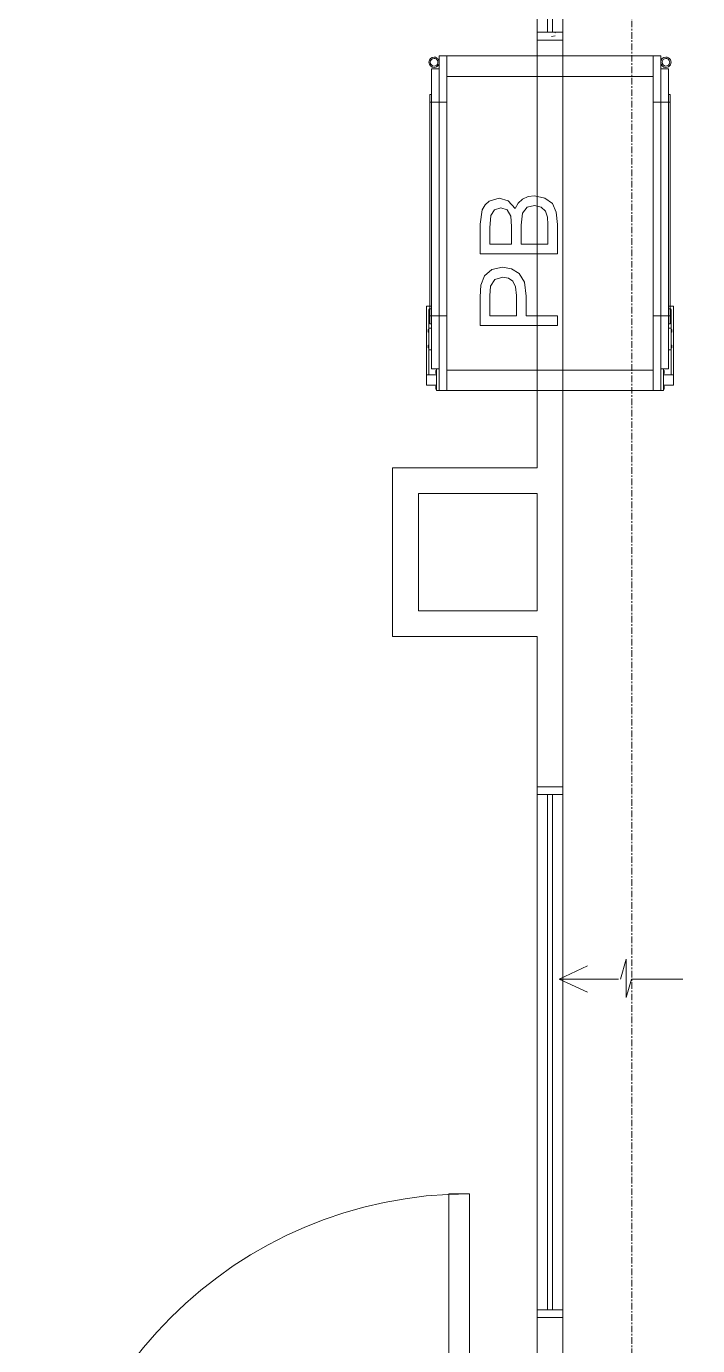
# Model space of a CAD drawing. Header units: millimetres. Extents: x -21807 to 22087, y 36760 to 60640.
# Drawn here: x 2026 to 3329, y 48092 to 50653 of the extents above; entities that cross this region are included whole.
import ezdxf

# ---------------------------------------------------------------- set-up
doc = ezdxf.new("R2010")
doc.units = ezdxf.units.MM
doc.linetypes.add('Grid Line', pattern=[22.225, 12.7, -3.175, 3.175, -3.175])
for name, color, linetype, lineweight in [('A-DETL-GENF', 7, 'Continuous', 5), ('A-GENM', 7, 'Continuous', 5), ('A-WALL', 7, 'Continuous', 9), ('M-HVAC-CDFF', 7, 'Continuous', 5), ('S-GRID', 7, 'Continuous', 9)]:
    doc.layers.add(name, color=color, linetype=linetype, lineweight=lineweight)
doc.layers.add('A-DOOR', color=5, linetype='Continuous', lineweight=9, true_color=0x0000ff)
doc.layers.add('A-GLAZ', color=7, linetype='Continuous', lineweight=9, true_color=0x00007f)

# ---------------------------------------------------------------- blocks, each defined once
blk = doc.blocks.new('Cư_a đơn - _D5 _900x2200__TrongNha-1164426-MẶT BẰNG HỆ THỐNG GIÓ CẤP AHU')
at = {"layer": 'A-DETL-GENF', "color": 253, "lineweight": 9, "true_color": 0xaaaaaa}
for p, q in [((370, 25), (370, 845)), ((410, 845), (370, 845)), ((410, 25), (410, 845)), ((410, 25), (370, 25))]:
    blk.add_line(p, q, dxfattribs=at)
blk.add_arc((410, 25), 820, 90, 180, dxfattribs=at)
at = {"layer": 'A-DOOR', "color": 161, "lineweight": 13, "true_color": 0xaaaaff}
for p, q in [((-410, 25), (-450, 25)), ((-450, 25), (-450, -25)), ((-450, 25), (-450, -25)), ((-410, 25), (-450, 25)), ((-410, -25), (-410, 25)), ((-410, 25), (-410, -25)), ((450, 25), (410, 25)), ((410, 25), (410, -25)), ((410, 25), (410, -25)), ((450, 25), (410, 25)), ((450, -25), (450, 25)), ((450, 25), (450, -25)), ((-450, -25), (-410, -25)), ((-450, -25), (-410, -25)), ((410, -25), (450, -25)), ((410, -25), (450, -25))]:
    blk.add_line(p, q, dxfattribs=at)
blk = doc.blocks.new('AK_OViewTuongPanel - 2000x1200-V8-MẶT BẰNG HỆ THỐNG GIÓ CẤP AHU')
at = {"layer": 'A-GLAZ', "true_color": 0xaaaaaa}
h = blk.add_hatch(dxfattribs=at)
h.set_pattern_fill('FP_4', color=253, style=0, pattern_type=2)
h.set_pattern_definition([(127.5, (51641.94, -1242.8), (-107.6708, -3.52028), [7.376, -77.561, 7.376, -87.62, -90.805]), (127.5, (51641.94, -1242.8), (-107.6708, -3.52028), [-179.934, 7.376, -83.429]), (97.5, (51641.94, -1242.8), (-157.70153, 98.89488), [7.376, -38.445, 7.376, -69.179, -29.337]), (97.5, (51641.94, -1242.8), (-157.70153, 98.89488), [-122.377, 7.376, -21.961]), (57.5, (51641.94, -1311.53), (-0.31631, 174.01878), [7.376, -20.564, 7.376, -93.208, -131.318]), (57.5, (51641.94, -1311.53), (-0.31631, 174.01878), [-128.524, 7.376, -123.942]), (47.5, (51641.94, -1311.53), (-49.0445, 167.9829), [7.376, -6.594, 7.376, -58.562, -75.438]), (47.5, (51641.94, -1311.53), (-49.0445, 167.9829), [-79.908, 7.376, -68.062])])
h.paths.add_polyline_path([(1015, -25), (1015, 25), (1000, 25), (1000, -25)])
h.paths.add_polyline_path([(-1000, -25), (-1000, 25), (-1015, 25), (-1015, -25)])
at = {"layer": 'A-GLAZ', "color": 9, "lineweight": 13, "true_color": 0xaaaad4}
for p, q in [((-1015, 25), (-1015, -25)), ((-1000, 25), (-1015, 25)), ((-1015, -25), (-1015, 25)), ((-1015, 25), (1015, 25)), ((-1000, -25), (-1000, 25)), ((1000, 25), (-1000, 25)), ((-1000, 25), (-1000, -25)), ((1000, 5), (-1000, 5)), ((-1000, 5), (-1000, -5)), ((-1000, -5), (-1000, 5)), ((-1000, 5), (1000, 5)), ((1015, 25), (1000, 25)), ((1000, 25), (1000, -25)), ((1000, -25), (1000, 25)), ((1000, -5), (1000, 5)), ((1000, 5), (1000, -5)), ((1015, -25), (1015, 25)), ((1015, 25), (1015, -25)), ((-1015, -25), (-1000, -25)), ((1015, -25), (-1015, -25)), ((-1000, -5), (1000, -5)), ((1000, -5), (-1000, -5)), ((-1000, -25), (1000, -25)), ((1000, -25), (1015, -25))]:
    blk.add_line(p, q, dxfattribs=at)
blk = doc.blocks.new('AK_OViewTuongPanel - 1000x1200-V9-MẶT BẰNG HỆ THỐNG GIÓ CẤP AHU')
at = {"layer": 'A-GLAZ', "color": 9, "lineweight": 13, "true_color": 0xaaaad4}
for p, q in [((-515, 25), (515, 25)), ((-515, -25), (-515, 25)), ((-515, 25), (-515, -25)), ((-500, 25), (-515, 25)), ((-500, 25), (-500, -25)), ((500, 25), (-500, 25)), ((-500, -25), (-500, 25)), ((500, 5), (-500, 5)), ((-500, 5), (-500, -5)), ((-500, -5), (-500, 5)), ((-500, 5), (500, 5)), ((500, -25), (500, 25)), ((515, 25), (500, 25)), ((500, 25), (500, -25)), ((500, -5), (500, 5)), ((500, 5), (500, -5)), ((515, 25), (515, -25)), ((515, -25), (515, 25)), ((515, -25), (-515, -25)), ((-515, -25), (-500, -25)), ((-500, -5), (500, -5)), ((500, -5), (-500, -5)), ((-500, -25), (500, -25)), ((500, -25), (515, -25))]:
    blk.add_line(p, q, dxfattribs=at)
blk = doc.blocks.new('Passbox - KT 500x500x400-1231699-MẶT BẰNG HỆ THỐNG GIÓ CẤP AHU')
at = {"layer": 'A-GLAZ', "color": 9, "lineweight": 13, "true_color": 0xaaaad4}
for p, q in [((-294.1, 240), (-314.1, 240)), ((-314.1, 240), (-294.1, 240)), ((-314.1, 220), (-314.1, 240)), ((-314.1, 220), (-314.1, 240)), ((-294.1, 240), (-294.1, 235)), ((-163, 240), (-294.1, 240)), ((-294.1, 240), (-163, 240)), ((-294.1, 235), (-294.1, 240)), ((-294.1, 240), (-294.1, 220)), ((-294.1, 220), (-294.1, 240)), ((-294.1, 235), (-168, 235)), ((-168, 235), (-294.1, 235)), ((-203.4, 235), (-245.8, 235)), ((-245.8, 235), (-203.4, 235)), ((-245.8, 230), (-245.8, 235)), ((-245.8, 230), (-245.8, 235)), ((-240.7, 236.3), (-242.1, 236.3)), ((-242.1, 236.3), (-240.7, 236.3)), ((-240.7, 236.3), (-242.1, 236.3)), ((-242.1, 236.3), (-240.7, 236.3)), ((-242.1, 235), (-242.1, 236.3)), ((-242.1, 235), (-242.1, 236.3)), ((-240.7, 235), (-242.1, 235)), ((-242.1, 235), (-240.7, 235)), ((-240.7, 235), (-242.1, 235)), ((-242.1, 235), (-240.7, 235)), ((-237.9, 236.3), (-240.7, 236.3)), ((-240.7, 236.3), (-237.9, 236.3)), ((-237.9, 236.3), (-240.7, 236.3)), ((-240.7, 236.3), (-237.9, 236.3)), ((-240.7, 235), (-240.7, 236.3)), ((-240.7, 235), (-240.7, 236.3)), ((-240.7, 235), (-240.7, 236.3)), ((-240.7, 235), (-240.7, 236.3)), ((-237.9, 235), (-240.7, 235)), ((-240.7, 235), (-237.9, 235)), ((-237.9, 235), (-240.7, 235)), ((-240.7, 235), (-237.9, 235)), ((-237.9, 236.3), (-236.5, 236.3)), ((-236.5, 236.3), (-237.9, 236.3)), ((-237.9, 236.3), (-236.5, 236.3)), ((-236.5, 236.3), (-237.9, 236.3)), ((-237.9, 236.3), (-237.9, 235)), ((-237.9, 235), (-237.9, 236.3)), ((-237.9, 236.3), (-237.9, 235)), ((-237.9, 235), (-237.9, 236.3)), ((-237.9, 235), (-236.5, 235)), ((-236.5, 235), (-237.9, 235)), ((-237.9, 235), (-236.5, 235)), ((-236.5, 235), (-237.9, 235)), ((-236.5, 235), (-236.5, 236.3)), ((-236.5, 235), (-236.5, 236.3)), ((-210.3, 236.3), (-211.8, 236.3)), ((-211.8, 236.3), (-210.3, 236.3)), ((-210.3, 236.3), (-211.8, 236.3)), ((-211.8, 236.3), (-210.3, 236.3)), ((-211.8, 235), (-211.8, 236.3)), ((-211.8, 235), (-211.8, 236.3)), ((-210.3, 235), (-211.8, 235)), ((-211.8, 235), (-210.3, 235)), ((-210.3, 235), (-211.8, 235)), ((-211.8, 235), (-210.3, 235)), ((-210.3, 236.3), (-207.5, 236.3)), ((-207.5, 236.3), (-210.3, 236.3)), ((-210.3, 236.3), (-207.5, 236.3)), ((-207.5, 236.3), (-210.3, 236.3)), ((-210.3, 236.3), (-210.3, 235)), ((-210.3, 235), (-210.3, 236.3)), ((-210.3, 236.3), (-210.3, 235)), ((-210.3, 235), (-210.3, 236.3)), ((-210.3, 235), (-207.5, 235)), ((-207.5, 235), (-210.3, 235)), ((-210.3, 235), (-207.5, 235)), ((-207.5, 235), (-210.3, 235)), ((-207.5, 236.3), (-206.1, 236.3)), ((-206.1, 236.3), (-207.5, 236.3)), ((-207.5, 236.3), (-206.1, 236.3)), ((-206.1, 236.3), (-207.5, 236.3)), ((-207.5, 235), (-207.5, 236.3)), ((-207.5, 235), (-207.5, 236.3)), ((-207.5, 235), (-207.5, 236.3)), ((-207.5, 235), (-207.5, 236.3)), ((-207.5, 235), (-206.1, 235)), ((-206.1, 235), (-207.5, 235)), ((-207.5, 235), (-206.1, 235)), ((-206.1, 235), (-207.5, 235)), ((-206.1, 235), (-206.1, 236.3)), ((-206.1, 235), (-206.1, 236.3)), ((-203.4, 235), (-203.4, 230)), ((-203.4, 230), (-203.4, 235)), ((-195, 233), (-195, 230)), ((-135, 233), (-195, 233)), ((-135, 233), (-195, 233)), ((-180, 233), (-180, 200)), ((-135, 233), (-180, 233)), ((-135, 233), (-180, 233)), ((-180, 233), (-180, 230)), ((-180, 233), (-135, 233)), ((-180, 233), (-135, 233)), ((-166, 233), (-166, 230)), ((-166, 230), (-166, 233)), ((-161, 230), (-161, 238)), ((-161, 238), (-161, 230)), ((190, 233), (-135, 233)), ((-135, 233), (190, 233)), ((190, 233), (-135, 233)), ((-135, 233), (190, 233)), ((-135, 233), (190, 233)), ((190, 233), (-135, 233)), ((235, 233), (190, 233)), ((235, 233), (190, 233)), ((250, 233), (190, 233)), ((250, 233), (190, 233)), ((190, 233), (235, 233)), ((190, 233), (235, 233)), ((235, 200), (235, 233)), ((235, 230), (235, 233)), ((250, 230), (250, 233)), ((-282.6, 220), (-325, 220)), ((-325, 220), (-282.6, 220)), ((-325, 215), (-325, 220)), ((-325, 215), (-325, 220)), ((-282.6, 215), (-325, 215)), ((-325, 215), (-282.6, 215)), ((325, 215), (-325, 215)), ((-325, 215), (325, 215)), ((-325, 200), (-325, 215)), ((-325, 200), (-325, 215)), ((-320.7, 221.3), (-322.1, 221.3)), ((-322.1, 221.3), (-320.7, 221.3)), ((-320.7, 221.3), (-322.1, 221.3)), ((-322.1, 221.3), (-320.7, 221.3)), ((-322.1, 220), (-322.1, 221.3)), ((-322.1, 220), (-322.1, 221.3)), ((-320.7, 220), (-322.1, 220)), ((-322.1, 220), (-320.7, 220)), ((-320.7, 220), (-322.1, 220)), ((-322.1, 220), (-320.7, 220)), ((-317.9, 221.3), (-320.7, 221.3)), ((-320.7, 221.3), (-317.9, 221.3)), ((-317.9, 221.3), (-320.7, 221.3)), ((-320.7, 221.3), (-317.9, 221.3)), ((-320.7, 220), (-320.7, 221.3)), ((-320.7, 220), (-320.7, 221.3)), ((-320.7, 220), (-320.7, 221.3)), ((-320.7, 220), (-320.7, 221.3)), ((-317.9, 220), (-320.7, 220)), ((-320.7, 220), (-317.9, 220)), ((-317.9, 220), (-320.7, 220)), ((-320.7, 220), (-317.9, 220)), ((-317.9, 221.3), (-316.5, 221.3)), ((-316.5, 221.3), (-317.9, 221.3)), ((-317.9, 221.3), (-316.5, 221.3)), ((-316.5, 221.3), (-317.9, 221.3)), ((-317.9, 221.3), (-317.9, 220)), ((-317.9, 220), (-317.9, 221.3)), ((-317.9, 221.3), (-317.9, 220)), ((-317.9, 220), (-317.9, 221.3)), ((-317.9, 220), (-316.5, 220)), ((-316.5, 220), (-317.9, 220)), ((-317.9, 220), (-316.5, 220)), ((-316.5, 220), (-317.9, 220)), ((-316.5, 220), (-316.5, 221.3)), ((-316.5, 220), (-316.5, 221.3)), ((-294.1, 220), (-314.1, 220)), ((-314.1, 220), (-294.1, 220)), ((-290.3, 221.3), (-291.8, 221.3)), ((-291.8, 221.3), (-290.3, 221.3)), ((-290.3, 221.3), (-291.8, 221.3)), ((-291.8, 221.3), (-290.3, 221.3)), ((-291.8, 220), (-291.8, 221.3)), ((-291.8, 220), (-291.8, 221.3)), ((-290.3, 220), (-291.8, 220)), ((-291.8, 220), (-290.3, 220)), ((-290.3, 220), (-291.8, 220)), ((-291.8, 220), (-290.3, 220)), ((-290.3, 221.3), (-287.5, 221.3)), ((-287.5, 221.3), (-290.3, 221.3)), ((-290.3, 221.3), (-287.5, 221.3)), ((-287.5, 221.3), (-290.3, 221.3)), ((-290.3, 221.3), (-290.3, 220)), ((-290.3, 220), (-290.3, 221.3)), ((-290.3, 221.3), (-290.3, 220)), ((-290.3, 220), (-290.3, 221.3)), ((-290.3, 220), (-287.5, 220)), ((-287.5, 220), (-290.3, 220)), ((-290.3, 220), (-287.5, 220)), ((-287.5, 220), (-290.3, 220)), ((-287.5, 221.3), (-286.1, 221.3)), ((-286.1, 221.3), (-287.5, 221.3)), ((-287.5, 221.3), (-286.1, 221.3)), ((-286.1, 221.3), (-287.5, 221.3)), ((-287.5, 220), (-287.5, 221.3)), ((-287.5, 220), (-287.5, 221.3)), ((-287.5, 220), (-287.5, 221.3)), ((-287.5, 220), (-287.5, 221.3)), ((-287.5, 220), (-286.1, 220)), ((-286.1, 220), (-287.5, 220)), ((-287.5, 220), (-286.1, 220)), ((-286.1, 220), (-287.5, 220)), ((-286.1, 220), (-286.1, 221.3)), ((-286.1, 220), (-286.1, 221.3)), ((300, 230), (-282.6, 230)), ((-282.6, 230), (300, 230)), ((-282.6, 215), (-282.6, 230)), ((-282.6, 215), (-282.6, 230)), ((-282.6, 220), (-282.6, 215)), ((-282.6, 215), (-282.6, 220)), ((300, 215), (-282.6, 215)), ((-282.6, 215), (300, 215)), ((-203.4, 230), (-245.8, 230)), ((-245.8, 230), (-203.4, 230)), ((-195, 230), (-135, 230)), ((-195, 230), (-135, 230)), ((-135, 230), (-180, 230)), ((-135, 230), (-180, 230)), ((-180, 230), (-180, 215)), ((-180, 230), (-135, 230)), ((-180, 230), (-135, 230)), ((-135, 215), (-180, 215)), ((-135, 215), (-180, 215)), ((-180, 215), (-180, 200)), ((-180, 215), (-135, 215)), ((-180, 215), (-135, 215)), ((-166, 230), (-161, 230)), ((-161, 230), (-166, 230)), ((190, 230), (-135, 230)), ((-135, 230), (190, 230)), ((-135, 230), (190, 230)), ((190, 230), (-135, 230)), ((-135, 230), (190, 230)), ((190, 230), (-135, 230)), ((190, 215), (-135, 215)), ((-135, 215), (190, 215)), ((-135, 215), (190, 215)), ((190, 215), (-135, 215)), ((190, 230), (250, 230)), ((190, 230), (250, 230)), ((235, 230), (190, 230)), ((235, 230), (190, 230)), ((190, 230), (235, 230)), ((190, 230), (235, 230)), ((235, 215), (190, 215)), ((235, 215), (190, 215)), ((190, 215), (235, 215)), ((190, 215), (235, 215)), ((235, 215), (235, 230)), ((235, 200), (235, 215)), ((300, 230), (300, 215)), ((300, 215), (300, 230)), ((325, 215), (325, 200)), ((325, 200), (325, 215)), ((325, 200), (-325, 200)), ((-325, 200), (325, 200)), ((-325, -200), (-325, 200)), ((-325, 200), (-325, -200)), ((-325, 200), (325, 200)), ((-325, 200), (325, 200)), ((-285, 200), (-285, -200)), ((-285, 200), (-285, -200)), ((285, 200), (-285, 200)), ((285, 200), (-285, 200)), ((-180, 200), (-135, 200)), ((-180, 200), (-135, 200)), ((-135, 200), (-180, 200)), ((-135, 200), (-180, 200)), ((190, 200), (-135, 200)), ((-135, 200), (190, 200)), ((190, 200), (-135, 200)), ((-135, 200), (190, 200)), ((190, 200), (235, 200)), ((190, 200), (235, 200)), ((235, 200), (190, 200)), ((235, 200), (190, 200)), ((285, 200), (285, -200)), ((285, -200), (285, 200)), ((325, 200), (325, -200)), ((325, 200), (325, -200)), ((-142.7, 135.8), (-198.5, 135.8)), ((-198.5, 135.8), (-198.5, -14.8)), ((-198.5, -14.8), (-198.5, 135.8)), ((-198.5, 135.8), (-142.7, 135.8)), ((-120.2, 134.4), (-142.7, 135.8)), ((-142.7, 135.8), (-120.2, 134.4)), ((-101.9, 127.4), (-120.2, 134.4)), ((-120.2, 134.4), (-101.9, 127.4)), ((-2.1, 135.8), (-59.6, 135.8)), ((-59.6, 135.8), (-59.6, -14.8)), ((-59.6, -14.8), (-59.6, 135.8)), ((-59.6, 135.8), (-2.1, 135.8)), ((26, 131.4), (-2.1, 135.8)), ((-2.1, 135.8), (26, 131.4)), ((35.5, 125.8), (26, 131.4)), ((26, 131.4), (35.5, 125.8)), ((-179.7, 65.2), (-179.7, 117)), ((-179.7, 117), (-140.8, 117)), ((-140.8, 117), (-179.7, 117)), ((-179.7, 117), (-179.7, 65.2)), ((-140.8, 117), (-121.9, 115.7)), ((-121.9, 115.7), (-140.8, 117)), ((-121.9, 115.7), (-109.2, 107.2)), ((-109.2, 107.2), (-121.9, 115.7)), ((-109.2, 107.2), (-104.4, 91.6)), ((-104.4, 91.6), (-109.2, 107.2)), ((-90, 112.8), (-101.9, 127.4)), ((-101.9, 127.4), (-90, 112.8)), ((-85.5, 92.3), (-90, 112.8)), ((-90, 112.8), (-85.5, 92.3)), ((-40.8, 74.6), (-40.8, 117)), ((-40.8, 117), (-9, 117)), ((-9, 117), (-40.8, 117)), ((-40.8, 117), (-40.8, 74.6)), ((-9, 117), (15.2, 115)), ((15.2, 115), (-9, 117)), ((15.2, 115), (26, 107.8)), ((26, 107.8), (15.2, 115)), ((26, 107.8), (29.8, 95.5)), ((29.8, 95.5), (26, 107.8)), ((42.7, 117.8), (35.5, 125.8)), ((35.5, 125.8), (42.7, 117.8)), ((48.7, 98.5), (42.7, 117.8)), ((42.7, 117.8), (48.7, 98.5)), ((-106.4, 80.5), (-112.6, 72.1)), ((-112.6, 72.1), (-106.4, 80.5)), ((-104.4, 91.6), (-106.4, 80.5)), ((-106.4, 80.5), (-104.4, 91.6)), ((-88.6, 74.5), (-85.5, 92.3)), ((-85.5, 92.3), (-88.6, 74.5)), ((25.8, 83.2), (13.7, 76.3)), ((13.7, 76.3), (25.8, 83.2)), ((29.8, 95.5), (25.8, 83.2)), ((25.8, 83.2), (29.8, 95.5)), ((28.3, 67.6), (43.6, 80.9)), ((43.6, 80.9), (28.3, 67.6)), ((43.6, 80.9), (48.7, 98.5)), ((48.7, 98.5), (43.6, 80.9)), ((-140.3, 65.2), (-179.7, 65.2)), ((-179.7, 65.2), (-140.3, 65.2)), ((-123.6, 66.9), (-140.3, 65.2)), ((-140.3, 65.2), (-123.6, 66.9)), ((-112.6, 72.1), (-123.6, 66.9)), ((-123.6, 66.9), (-112.6, 72.1)), ((-114.7, 49.7), (-97.7, 59.7)), ((-97.7, 59.7), (-114.7, 49.7)), ((-97.7, 59.7), (-88.6, 74.5)), ((-88.6, 74.5), (-97.7, 59.7)), ((-6.4, 74.6), (-40.8, 74.6)), ((-40.8, 74.6), (-6.4, 74.6)), ((-40.8, 4), (-40.8, 55.8)), ((-40.8, 55.8), (-4, 55.8)), ((-4, 55.8), (-40.8, 55.8)), ((-40.8, 55.8), (-40.8, 4)), ((13.7, 76.3), (-6.4, 74.6)), ((-6.4, 74.6), (13.7, 76.3)), ((-4, 55.8), (19.3, 53.3)), ((19.3, 53.3), (-4, 55.8)), ((19.3, 53.3), (30.9, 44.5)), ((30.9, 44.5), (19.3, 53.3)), ((39, 62), (28.3, 67.6)), ((28.3, 67.6), (39, 62)), ((46.9, 53.5), (39, 62)), ((39, 62), (46.9, 53.5)), ((51.8, 42.7), (46.9, 53.5)), ((46.9, 53.5), (51.8, 42.7)), ((-179.7, -14.8), (-179.7, 46.4)), ((-179.7, 46.4), (-141.4, 46.4)), ((-141.4, 46.4), (-179.7, 46.4)), ((-179.7, 46.4), (-179.7, -14.8)), ((-141.4, 46.4), (-114.7, 49.7)), ((-114.7, 49.7), (-141.4, 46.4)), ((30.9, 44.5), (34.5, 29.9)), ((34.5, 29.9), (30.9, 44.5)), ((34.5, 29.9), (31.5, 17.2)), ((31.5, 17.2), (34.5, 29.9)), ((48.9, 9.8), (53.4, 30.1)), ((53.4, 30.1), (48.9, 9.8)), ((53.4, 30.1), (51.8, 42.7)), ((51.8, 42.7), (53.4, 30.1)), ((-2.2, 4), (-40.8, 4)), ((-40.8, 4), (-2.2, 4)), ((11.8, 4.7), (-2.2, 4)), ((-2.2, 4), (11.8, 4.7)), ((23.6, 8.8), (11.8, 4.7)), ((11.8, 4.7), (23.6, 8.8)), ((31.5, 17.2), (23.6, 8.8)), ((23.6, 8.8), (31.5, 17.2)), ((38, -4.6), (48.9, 9.8)), ((48.9, 9.8), (38, -4.6)), ((-198.5, -14.8), (-179.7, -14.8)), ((-179.7, -14.8), (-198.5, -14.8)), ((-59.6, -14.8), (-2.6, -14.8)), ((-2.6, -14.8), (-59.6, -14.8)), ((-2.6, -14.8), (21.6, -12.2)), ((21.6, -12.2), (-2.6, -14.8)), ((21.6, -12.2), (38, -4.6)), ((38, -4.6), (21.6, -12.2)), ((325, -200), (-325, -200)), ((-325, -200), (325, -200)), ((-325, -200), (-325, -215)), ((-325, -200), (-325, -215)), ((325, -200), (-325, -200)), ((-325, -200), (325, -200)), ((-285, -200), (285, -200)), ((285, -200), (-285, -200)), ((-180, -200), (-180, -233)), ((-135, -200), (-180, -200)), ((-135, -200), (-180, -200)), ((-180, -200), (-180, -215)), ((-180, -200), (-135, -200)), ((-180, -200), (-135, -200)), ((190, -200), (-135, -200)), ((-135, -200), (190, -200)), ((190, -200), (-135, -200)), ((-135, -200), (190, -200)), ((235, -200), (190, -200)), ((235, -200), (190, -200)), ((190, -200), (235, -200)), ((190, -200), (235, -200)), ((235, -233), (235, -200)), ((235, -215), (235, -200)), ((325, -215), (325, -200)), ((325, -200), (325, -215)), ((-282.6, -215), (-325, -215)), ((-325, -215), (-282.6, -215)), ((-325, -215), (-325, -220)), ((-325, -215), (-325, -220)), ((325, -215), (-325, -215)), ((-325, -215), (325, -215)), ((-282.6, -220), (-325, -220)), ((-325, -220), (-282.6, -220)), ((-320.7, -220), (-322.1, -220)), ((-322.1, -220), (-320.7, -220)), ((-320.7, -220), (-322.1, -220)), ((-322.1, -220), (-320.7, -220)), ((-322.1, -220), (-322.1, -221.3)), ((-322.1, -220), (-322.1, -221.3)), ((-320.7, -221.3), (-322.1, -221.3)), ((-322.1, -221.3), (-320.7, -221.3)), ((-320.7, -221.3), (-322.1, -221.3)), ((-322.1, -221.3), (-320.7, -221.3)), ((-317.9, -220), (-320.7, -220)), ((-320.7, -220), (-317.9, -220)), ((-317.9, -220), (-320.7, -220)), ((-320.7, -220), (-317.9, -220)), ((-320.7, -220), (-320.7, -221.3)), ((-320.7, -220), (-320.7, -221.3)), ((-320.7, -220), (-320.7, -221.3)), ((-320.7, -220), (-320.7, -221.3)), ((-317.9, -221.3), (-320.7, -221.3)), ((-320.7, -221.3), (-317.9, -221.3)), ((-317.9, -221.3), (-320.7, -221.3)), ((-320.7, -221.3), (-317.9, -221.3)), ((-317.9, -220), (-316.5, -220)), ((-316.5, -220), (-317.9, -220)), ((-317.9, -220), (-316.5, -220)), ((-316.5, -220), (-317.9, -220)), ((-317.9, -221.3), (-317.9, -220)), ((-317.9, -220), (-317.9, -221.3)), ((-317.9, -221.3), (-317.9, -220)), ((-317.9, -220), (-317.9, -221.3)), ((-317.9, -221.3), (-316.5, -221.3)), ((-316.5, -221.3), (-317.9, -221.3)), ((-317.9, -221.3), (-316.5, -221.3)), ((-316.5, -221.3), (-317.9, -221.3)), ((-316.5, -220), (-316.5, -221.3)), ((-316.5, -220), (-316.5, -221.3)), ((-294.1, -220), (-314.1, -220)), ((-314.1, -220), (-294.1, -220)), ((-314.1, -220), (-314.1, -240)), ((-314.1, -220), (-314.1, -240)), ((-294.1, -240), (-294.1, -220)), ((-294.1, -220), (-294.1, -240)), ((-290.3, -220), (-291.8, -220)), ((-291.8, -220), (-290.3, -220)), ((-290.3, -220), (-291.8, -220)), ((-291.8, -220), (-290.3, -220)), ((-291.8, -220), (-291.8, -221.3)), ((-291.8, -220), (-291.8, -221.3)), ((-290.3, -221.3), (-291.8, -221.3)), ((-291.8, -221.3), (-290.3, -221.3)), ((-290.3, -221.3), (-291.8, -221.3)), ((-291.8, -221.3), (-290.3, -221.3)), ((-290.3, -220), (-287.5, -220)), ((-287.5, -220), (-290.3, -220)), ((-290.3, -220), (-287.5, -220)), ((-287.5, -220), (-290.3, -220)), ((-290.3, -221.3), (-290.3, -220)), ((-290.3, -220), (-290.3, -221.3)), ((-290.3, -221.3), (-290.3, -220)), ((-290.3, -220), (-290.3, -221.3)), ((-290.3, -221.3), (-287.5, -221.3)), ((-287.5, -221.3), (-290.3, -221.3)), ((-290.3, -221.3), (-287.5, -221.3)), ((-287.5, -221.3), (-290.3, -221.3)), ((-287.5, -220), (-286.1, -220)), ((-286.1, -220), (-287.5, -220)), ((-287.5, -220), (-286.1, -220)), ((-286.1, -220), (-287.5, -220)), ((-287.5, -220), (-287.5, -221.3)), ((-287.5, -220), (-287.5, -221.3)), ((-287.5, -220), (-287.5, -221.3)), ((-287.5, -220), (-287.5, -221.3)), ((-287.5, -221.3), (-286.1, -221.3)), ((-286.1, -221.3), (-287.5, -221.3)), ((-287.5, -221.3), (-286.1, -221.3)), ((-286.1, -221.3), (-287.5, -221.3)), ((-286.1, -220), (-286.1, -221.3)), ((-286.1, -220), (-286.1, -221.3)), ((-282.6, -220), (-282.6, -215)), ((-282.6, -215), (-282.6, -220)), ((300, -215), (-282.6, -215)), ((-282.6, -215), (300, -215)), ((-282.6, -215), (-282.6, -230)), ((-282.6, -215), (-282.6, -230)), ((300, -230), (-282.6, -230)), ((-282.6, -230), (300, -230)), ((-203.4, -230), (-245.8, -230)), ((-245.8, -230), (-203.4, -230)), ((-245.8, -230), (-245.8, -235)), ((-245.8, -230), (-245.8, -235)), ((-203.4, -235), (-203.4, -230)), ((-203.4, -230), (-203.4, -235)), ((-195, -230), (-195, -233)), ((-135, -230), (-195, -230)), ((-135, -230), (-195, -230)), ((-180, -215), (-180, -230)), ((-180, -215), (-135, -215)), ((-180, -215), (-135, -215)), ((-135, -215), (-180, -215)), ((-135, -215), (-180, -215)), ((-180, -230), (-180, -233)), ((-180, -230), (-135, -230)), ((-180, -230), (-135, -230)), ((-135, -230), (-180, -230)), ((-135, -230), (-180, -230)), ((-166, -233), (-166, -230)), ((-166, -230), (-161, -230)), ((-161, -230), (-166, -230)), ((-166, -230), (-166, -233)), ((-161, -230), (-161, -238)), ((-161, -238), (-161, -230)), ((190, -215), (-135, -215)), ((-135, -215), (190, -215)), ((-135, -215), (190, -215)), ((190, -215), (-135, -215)), ((190, -230), (-135, -230)), ((-135, -230), (190, -230)), ((-135, -230), (190, -230)), ((190, -230), (-135, -230)), ((-135, -230), (190, -230)), ((190, -230), (-135, -230)), ((190, -215), (235, -215)), ((190, -215), (235, -215)), ((235, -215), (190, -215)), ((235, -215), (190, -215)), ((250, -230), (190, -230)), ((250, -230), (190, -230)), ((190, -230), (235, -230)), ((190, -230), (235, -230)), ((235, -230), (190, -230)), ((235, -230), (190, -230)), ((235, -230), (235, -215)), ((235, -233), (235, -230)), ((250, -233), (250, -230)), ((300, -230), (300, -215)), ((300, -215), (300, -230)), ((-294.1, -240), (-314.1, -240)), ((-314.1, -240), (-294.1, -240)), ((-294.1, -240), (-294.1, -235)), ((-294.1, -235), (-168, -235)), ((-168, -235), (-294.1, -235)), ((-294.1, -235), (-294.1, -240)), ((-163, -240), (-294.1, -240)), ((-294.1, -240), (-163, -240)), ((-203.4, -235), (-245.8, -235)), ((-245.8, -235), (-203.4, -235)), ((-240.7, -235), (-242.1, -235)), ((-242.1, -235), (-240.7, -235)), ((-240.7, -235), (-242.1, -235)), ((-242.1, -235), (-240.7, -235)), ((-242.1, -235), (-242.1, -236.3)), ((-242.1, -235), (-242.1, -236.3)), ((-240.7, -236.3), (-242.1, -236.3)), ((-242.1, -236.3), (-240.7, -236.3)), ((-240.7, -236.3), (-242.1, -236.3)), ((-242.1, -236.3), (-240.7, -236.3)), ((-237.9, -235), (-240.7, -235)), ((-240.7, -235), (-237.9, -235)), ((-237.9, -235), (-240.7, -235)), ((-240.7, -235), (-237.9, -235)), ((-240.7, -235), (-240.7, -236.3)), ((-240.7, -235), (-240.7, -236.3)), ((-240.7, -235), (-240.7, -236.3)), ((-240.7, -235), (-240.7, -236.3)), ((-237.9, -236.3), (-240.7, -236.3)), ((-240.7, -236.3), (-237.9, -236.3)), ((-237.9, -236.3), (-240.7, -236.3)), ((-240.7, -236.3), (-237.9, -236.3)), ((-237.9, -235), (-236.5, -235)), ((-236.5, -235), (-237.9, -235)), ((-237.9, -235), (-236.5, -235)), ((-236.5, -235), (-237.9, -235)), ((-237.9, -236.3), (-237.9, -235)), ((-237.9, -235), (-237.9, -236.3)), ((-237.9, -236.3), (-237.9, -235)), ((-237.9, -235), (-237.9, -236.3)), ((-237.9, -236.3), (-236.5, -236.3)), ((-236.5, -236.3), (-237.9, -236.3)), ((-237.9, -236.3), (-236.5, -236.3)), ((-236.5, -236.3), (-237.9, -236.3)), ((-236.5, -235), (-236.5, -236.3)), ((-236.5, -235), (-236.5, -236.3)), ((-210.3, -235), (-211.8, -235)), ((-211.8, -235), (-210.3, -235)), ((-210.3, -235), (-211.8, -235)), ((-211.8, -235), (-210.3, -235)), ((-211.8, -235), (-211.8, -236.3)), ((-211.8, -235), (-211.8, -236.3)), ((-210.3, -236.3), (-211.8, -236.3)), ((-211.8, -236.3), (-210.3, -236.3)), ((-210.3, -236.3), (-211.8, -236.3)), ((-211.8, -236.3), (-210.3, -236.3)), ((-210.3, -235), (-207.5, -235)), ((-207.5, -235), (-210.3, -235)), ((-210.3, -235), (-207.5, -235)), ((-207.5, -235), (-210.3, -235)), ((-210.3, -236.3), (-210.3, -235)), ((-210.3, -235), (-210.3, -236.3)), ((-210.3, -236.3), (-210.3, -235)), ((-210.3, -235), (-210.3, -236.3)), ((-210.3, -236.3), (-207.5, -236.3)), ((-207.5, -236.3), (-210.3, -236.3)), ((-210.3, -236.3), (-207.5, -236.3)), ((-207.5, -236.3), (-210.3, -236.3)), ((-207.5, -235), (-206.1, -235)), ((-206.1, -235), (-207.5, -235)), ((-207.5, -235), (-206.1, -235)), ((-206.1, -235), (-207.5, -235)), ((-207.5, -235), (-207.5, -236.3)), ((-207.5, -235), (-207.5, -236.3)), ((-207.5, -235), (-207.5, -236.3)), ((-207.5, -235), (-207.5, -236.3)), ((-207.5, -236.3), (-206.1, -236.3)), ((-206.1, -236.3), (-207.5, -236.3)), ((-207.5, -236.3), (-206.1, -236.3)), ((-206.1, -236.3), (-207.5, -236.3)), ((-206.1, -235), (-206.1, -236.3)), ((-206.1, -235), (-206.1, -236.3)), ((-195, -233), (-135, -233)), ((-195, -233), (-135, -233)), ((-180, -233), (-135, -233)), ((-180, -233), (-135, -233)), ((-135, -233), (-180, -233)), ((-135, -233), (-180, -233)), ((190, -233), (-135, -233)), ((-135, -233), (190, -233)), ((190, -233), (-135, -233)), ((-135, -233), (190, -233)), ((-135, -233), (190, -233)), ((190, -233), (-135, -233)), ((190, -233), (235, -233)), ((190, -233), (235, -233)), ((190, -233), (250, -233)), ((190, -233), (250, -233)), ((235, -233), (190, -233)), ((235, -233), (190, -233))]:
    blk.add_line(p, q, dxfattribs=at)
for centre, radius, start, end in [((-168, 233), 2, 0, 90), ((-168, 233), 2, 0, 90), ((-163, 238), 2, 360, 90), ((-163, 238), 2, 0, 90), ((312.5, 225), 10, 0, 180), ((312.5, 225), 10, 0, 180), ((312.5, 225), 10, 0, 180), ((312.5, 225), 10, 0, 180), ((312.5, 225), 7.5, 0, 180), ((312.5, 225), 7.5, 0, 180), ((312.5, 225), 7.5, 0, 180), ((312.5, 225), 7.5, 0, 180), ((312.5, 225), 10, 180, 360), ((312.5, 225), 10, 180, 360), ((312.5, 225), 10, 180, 360), ((312.5, 225), 10, 180, 360), ((312.5, 225), 7.5, 180, 360), ((312.5, 225), 7.5, 180, 360), ((312.5, 225), 7.5, 180, 360), ((312.5, 225), 7.5, 180, 360), ((312.5, -225), 10, 0, 180), ((312.5, -225), 10, 0, 180), ((312.5, -225), 10, 0, 180), ((312.5, -225), 10, 0, 180), ((312.5, -225), 10, 180, 0), ((312.5, -225), 10, 180, 360), ((312.5, -225), 10, 180, 0), ((312.5, -225), 10, 180, 360), ((312.5, -225), 7.5, 0, 180), ((312.5, -225), 7.5, 0, 180), ((312.5, -225), 7.5, 0, 180), ((312.5, -225), 7.5, 0, 180), ((312.5, -225), 7.5, 180, 0), ((312.5, -225), 7.5, 180, 360), ((312.5, -225), 7.5, 180, 0), ((312.5, -225), 7.5, 180, 360), ((-168, -233), 2, 270, 0), ((-168, -233), 2, 270, 0), ((-163, -238), 2, 270, 0), ((-163, -238), 2, 270, 0)]:
    blk.add_arc(centre, radius, start, end, dxfattribs=at)
blk = doc.blocks.new('AK-SGS-M3-A_rvt-1-MẶT BẰNG HỆ THỐNG GIÓ CẤP AHU')
at = {"layer": 'A-WALL', "color": 253, "lineweight": 13, "true_color": 0xaaaaaa}
for p, q in [((3067.8, 46051.9), (3067.8, 58116.9)), ((3017.8, 53166.9), (3017.8, 49796.3)), ((3017.8, 50626.9), (3017.8, 52656.9)), ((3067.8, 52656.9), (3067.8, 50626.9)), ((3017.8, 50626.9), (3017.8, 49796.3)), ((3067.8, 50626.9), (3017.8, 50626.9)), ((3067.8, 50626.9), (3017.8, 50626.9)), ((3067.8, 49176.9), (3067.8, 50626.9)), ((3017.8, 49946.2), (3017.8, 50596.2)), ((3017.8, 50596.2), (3017.8, 49946.2)), ((3017.8, 50596.2), (3067.8, 50596.2)), ((3017.8, 50596.2), (3067.8, 50596.2)), ((3067.8, 49946.2), (3067.8, 50596.2)), ((3067.8, 50596.2), (3067.8, 49946.2)), ((3017.8, 49946.2), (3067.8, 49946.2)), ((3067.8, 49946.2), (3017.8, 49946.2)), ((3017.8, 49796.3), (2737.3, 49796.3)), ((2737.3, 49796.3), (2737.3, 49746.3)), ((3017.8, 49796.3), (2737.3, 49796.3)), ((2737.3, 49746.3), (2737.3, 49796.3)), ((2737.3, 49746.3), (2737.3, 49469)), ((2737.3, 49746.3), (2737.3, 49469)), ((2787.3, 49746.3), (3017.8, 49746.3)), ((2787.3, 49746.3), (3017.8, 49746.3)), ((2787.3, 49519), (2787.3, 49746.3)), ((2787.3, 49519), (2787.3, 49746.3)), ((3017.8, 49746.3), (3017.8, 49519)), ((3017.8, 49746.3), (3017.8, 49519)), ((3017.8, 49519), (2787.3, 49519)), ((3017.8, 49519), (2787.3, 49519)), ((2737.3, 49469), (2787.3, 49469)), ((2787.3, 49469), (2737.3, 49469)), ((2787.3, 49469), (3017.8, 49469)), ((2787.3, 49469), (3017.8, 49469)), ((3017.8, 49469), (3017.8, 49176.9)), ((3017.8, 49469), (3017.8, 47566.9)), ((3017.8, 49176.9), (3067.8, 49176.9)), ((3017.8, 48146.9), (3017.8, 49176.9)), ((3017.8, 49176.9), (3067.8, 49176.9)), ((3067.8, 49176.9), (3067.8, 48146.9)), ((3017.8, 48146.9), (3017.8, 47566.9)), ((3067.8, 48146.9), (3017.8, 48146.9)), ((3067.8, 48146.9), (3017.8, 48146.9)), ((3067.8, 46051.9), (3067.8, 48146.9))]:
    blk.add_line(p, q, dxfattribs=at)
at = {"layer": 'A-DOOR', "color": 9, "lineweight": 13, "true_color": 0xaaaad4}
blk.add_blockref('Cư_a đơn - _D5 _900x2200__TrongNha-1164426-MẶT BẰNG HỆ THỐNG GIÓ CẤP AHU', (2476.4, 47541.9), dxfattribs=at)
at = {"layer": 'A-GLAZ', "color": 9, "lineweight": 13, "true_color": 0xaaaad4}
for name, p, rotation in [('AK_OViewTuongPanel - 2000x1200-V8-MẶT BẰNG HỆ THỐNG GIÓ CẤP AHU', (3042.8, 51641.9), 269.9999999999999), ('Passbox - KT 500x500x400-1231699-MẶT BẰNG HỆ THỐNG GIÓ CẤP AHU', (3042.8, 50271.2), 89.99999999999993), ('AK_OViewTuongPanel - 1000x1200-V9-MẶT BẰNG HỆ THỐNG GIÓ CẤP AHU', (3042.8, 48661.9), 269.9999999999999)]:
    blk.add_blockref(name, p, dxfattribs=dict(at, rotation=rotation))
blk = doc.blocks.new('01_DSC_SAD_Asli_1 ROD Connector_Horizontal_ - CẤP S2-2171356-MẶT BẰNG HỆ THỐNG GIÓ CẤP AHU')
at = {"layer": 'A-GENM', "color": 5, "true_color": 0x0000ff}
for p, q in [((0, 665), (-25.4, 610.6)), ((0, 665), (25.4, 610.6)), ((0, 665), (0, 550)), ((38.7, 535.4), (0, 546.4)), ((-36.1, 535.4), (38.7, 535.4)), ((0, 525), (-36.1, 535.4)), ((0, 525), (0, 425)), ((-535.4, 38.7), (-546.4, 0)), ((-535.4, -36.1), (-535.4, 38.7)), ((525, 0), (535.4, 36.1)), ((535.4, 36.1), (535.4, -38.7)), ((-665, 0), (-610.6, 25.4)), ((665, 0), (610.6, 25.4)), ((-665, 0), (-610.6, -25.4)), ((-665, 0), (-550, 0)), ((-525, 0), (-535.4, -36.1)), ((-525, 0), (-425, 0)), ((525, 0), (425, 0)), ((535.4, -38.7), (546.4, 0)), ((665, 0), (550, 0)), ((665, 0), (610.6, -25.4)), ((0, -525), (0, -425)), ((-38.7, -535.4), (0, -546.4)), ((36.1, -535.4), (-38.7, -535.4)), ((0, -525), (36.1, -535.4)), ((0, -665), (0, -550)), ((0, -665), (-25.4, -610.6)), ((0, -665), (25.4, -610.6))]:
    blk.add_line(p, q, dxfattribs=at)
at = {"layer": 'M-HVAC-CDFF', "color": 5, "true_color": 0x0000ff}
for p, q in [((275, 275), (-275, 275)), ((-275, 275), (-275, -275)), ((-275, -275), (-275, 275)), ((-275, 275), (275, 275)), ((260, 260), (-260, 260)), ((-260, 260), (-260, -260)), ((-260, -260), (-260, 260)), ((-260, 260), (260, 260)), ((260, -260), (260, 260)), ((260, 260), (260, -260)), ((275, -275), (275, 275)), ((275, 275), (275, -275)), ((248, 248), (-248, 248)), ((-248, 248), (-248, -248)), ((-248, -248), (-248, 248)), ((-248, 248), (248, 248)), ((-245, -245), (-245, 245)), ((-245, 245), (245, 245)), ((245, 245), (-245, 245)), ((-245, 245), (-245, -245)), ((-245, -245), (-245, 245)), ((-245, 245), (245, 245)), ((245, 245), (-245, 245)), ((-245, 245), (-245, -245)), ((-235, 235), (-235, -235)), ((235, 235), (-235, 235)), ((235, -235), (235, 235)), ((245, 245), (245, -245)), ((245, -245), (245, 245)), ((245, 245), (245, -245)), ((245, -245), (245, 245)), ((248, -248), (248, 248)), ((248, 248), (248, -248)), ((-225, -225), (-225, 225)), ((-225, -225), (-225, 225)), ((225, 225), (-225, 225)), ((225, 225), (-225, 225)), ((-215, 215), (-215, -215)), ((-215, 215), (215, 215)), ((215, -215), (215, 215)), ((225, 225), (225, -225)), ((225, 225), (225, -225)), ((-190, 190), (-190, -190)), ((190, 190), (-190, 190)), ((-180, -180), (-180, 180)), ((-180, -180), (-180, 180)), ((180, 180), (-180, 180)), ((180, 180), (-180, 180)), ((180, 180), (180, -180)), ((180, 180), (180, -180)), ((190, -190), (190, 190)), ((-170, 170), (-170, -170)), ((-170, 170), (170, 170)), ((170, -170), (170, 170)), ((-145, 145), (-145, -145)), ((145, 145), (-145, 145)), ((-135, -135), (-135, 135)), ((-135, -135), (-135, 135)), ((135, 135), (-135, 135)), ((135, 135), (-135, 135)), ((135, 135), (135, -135)), ((135, 135), (135, -135)), ((145, -145), (145, 145)), ((-125, 125), (-125, -125)), ((-125, 125), (125, 125)), ((125, -125), (125, 125)), ((-125, -125), (125, -125)), ((-145, -145), (145, -145)), ((135, -135), (-135, -135)), ((135, -135), (-135, -135)), ((-170, -170), (170, -170)), ((-190, -190), (190, -190)), ((180, -180), (-180, -180)), ((180, -180), (-180, -180)), ((225, -225), (-225, -225)), ((225, -225), (-225, -225)), ((-215, -215), (215, -215)), ((-248, -248), (248, -248)), ((248, -248), (-248, -248)), ((245, -245), (-245, -245)), ((-245, -245), (245, -245)), ((245, -245), (-245, -245)), ((-245, -245), (245, -245)), ((-235, -235), (235, -235)), ((-275, -275), (275, -275)), ((275, -275), (-275, -275)), ((-260, -260), (260, -260)), ((260, -260), (-260, -260))]:
    blk.add_line(p, q, dxfattribs=at)
for points in [[(-225, 225), (-226.2, 226.2), (-229.1, 229.1), (-232.9, 232.9), (-235, 235)], [(235, 235), (232.9, 232.9), (229.1, 229.1), (226.2, 226.2), (225, 225)], [(-225, 225), (-222.7, 222.7), (-218.7, 218.7), (-216, 216), (-215, 215)], [(215, 215), (216, 216), (218.7, 218.7), (222.7, 222.7), (225, 225)], [(-180, 180), (-181.2, 181.2), (-184.1, 184.1), (-187.9, 187.9), (-190, 190)], [(-180, 180), (-177.7, 177.7), (-173.7, 173.7), (-171, 171), (-170, 170)], [(170, 170), (171, 171), (173.7, 173.7), (177.7, 177.7), (180, 180)], [(190, 190), (187.9, 187.9), (184.1, 184.1), (181.2, 181.2), (180, 180)], [(-135, 135), (-136.2, 136.2), (-139.1, 139.1), (-142.9, 142.9), (-145, 145)], [(-135, 135), (-132.7, 132.7), (-128.7, 128.7), (-126, 126), (-125, 125)], [(125, 125), (126, 126), (128.7, 128.7), (132.7, 132.7), (135, 135)], [(145, 145), (142.9, 142.9), (139.1, 139.1), (136.2, 136.2), (135, 135)], [(-135, -135), (-132.7, -132.7), (-128.7, -128.7), (-126, -126), (-125, -125)], [(135, -135), (132.7, -132.7), (128.7, -128.7), (126, -126), (125, -125)], [(-135, -135), (-136.2, -136.2), (-139.1, -139.1), (-142.9, -142.9), (-145, -145)], [(135, -135), (136.2, -136.2), (139.1, -139.1), (142.9, -142.9), (145, -145)], [(-180, -180), (-177.7, -177.7), (-173.7, -173.7), (-171, -171), (-170, -170)], [(180, -180), (177.7, -177.7), (173.7, -173.7), (171, -171), (170, -170)], [(-180, -180), (-181.2, -181.2), (-184.1, -184.1), (-187.9, -187.9), (-190, -190)], [(180, -180), (181.2, -181.2), (184.1, -184.1), (187.9, -187.9), (190, -190)], [(-225, -225), (-226.2, -226.2), (-229.1, -229.1), (-232.9, -232.9), (-235, -235)], [(-225, -225), (-222.7, -222.7), (-218.7, -218.7), (-216, -216), (-215, -215)], [(225, -225), (222.7, -222.7), (218.7, -218.7), (216, -216), (215, -215)], [(225, -225), (226.2, -226.2), (229.1, -229.1), (232.9, -232.9), (235, -235)]]:
    blk.add_open_spline(points, degree=3, dxfattribs=at)
blk = doc.blocks.new('AK-SGS-M3-Hrvt_rvt-1-MẶT BẰNG HỆ THỐNG GIÓ CẤP AHU')
at = {"layer": 'M-HVAC-CDFF', "color": 5, "lineweight": 25, "true_color": 0x0000ff}
blk.add_blockref('01_DSC_SAD_Asli_1 ROD Connector_Horizontal_ - CẤP S2-2171356-MẶT BẰNG HỆ THỐNG GIÓ CẤP AHU', (3725.9, 48803.9), dxfattribs=at)

msp = doc.modelspace()

# ---------------------------------------------------------------- linework, layer by layer
at = {"layer": 'S-GRID', "linetype": 'Grid Line'}
msp.add_line((3201.4, 43361.9), (3201.4, 59870.5), dxfattribs=at)

# ---------------------------------------------------------------- block references
at = {"lineweight": 5}
for name in ['AK-SGS-M3-Hrvt_rvt-1-MẶT BẰNG HỆ THỐNG GIÓ CẤP AHU', 'AK-SGS-M3-A_rvt-1-MẶT BẰNG HỆ THỐNG GIÓ CẤP AHU']:
    msp.add_blockref(name, (0, 0), dxfattribs=at)

doc.saveas('drawing.dxf')
